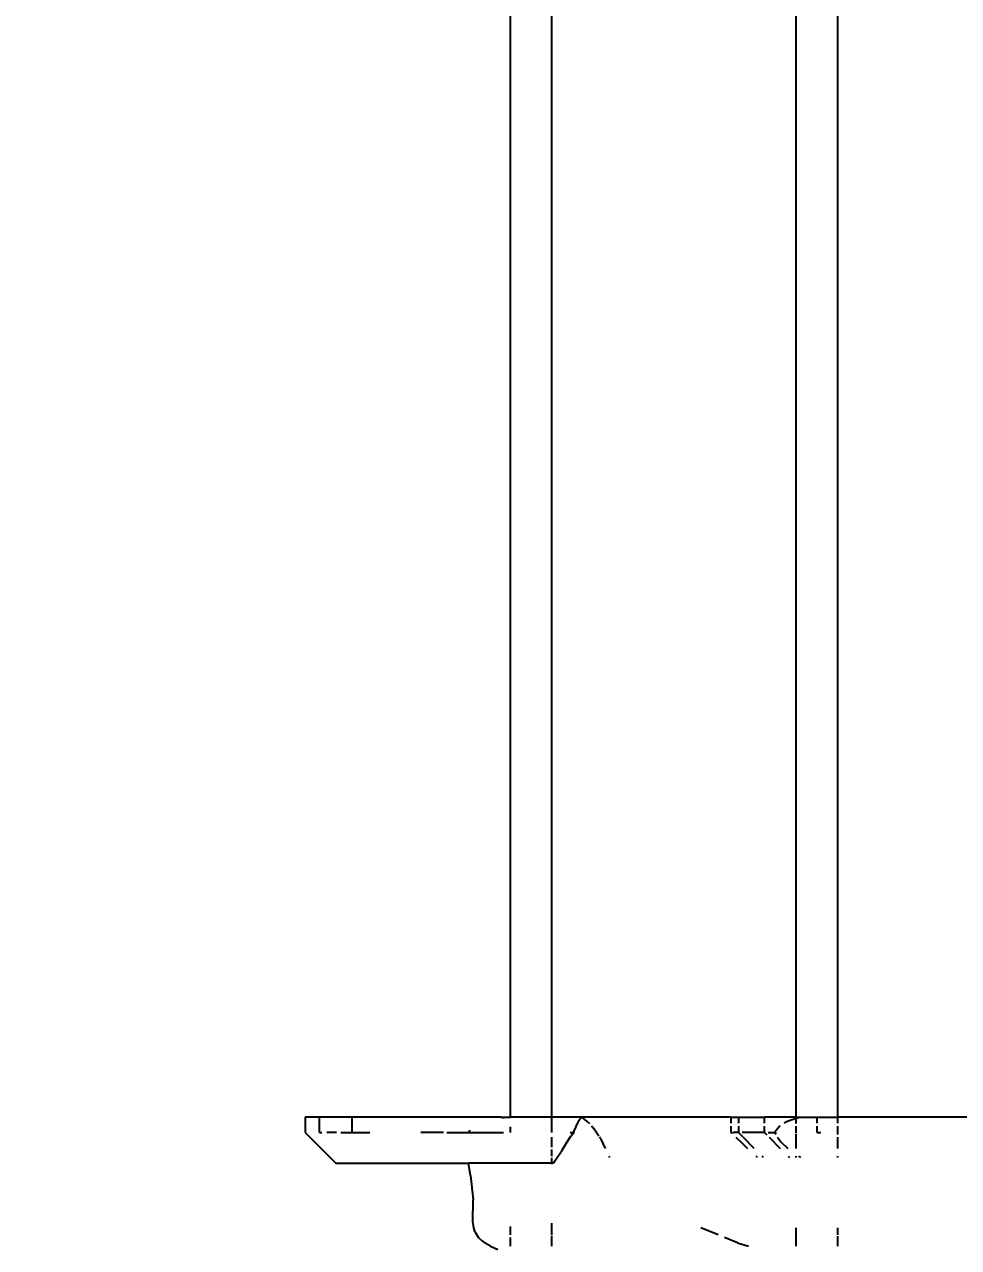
# Model space of a CAD drawing. Header units: inches. Extents: x -52 to 87, y -61 to 47.
# Drawn here: x 65.747 to 68.452, y -26.157 to -22.614 of the extents above; entities that cross this region are included whole.
import ezdxf

# ---------------------------------------------------------------- set-up
doc = ezdxf.new("R2010")
doc.units = ezdxf.units.IN
doc.header["$MEASUREMENT"] = 0
doc.dimstyles.get("Standard").update_dxf_attribs({"dimtxt": 1, "dimasz": 1, "dimexe": 0.18, "dimexo": 0.0625, "dimgap": 0.09, "dimtad": 0, "dimtih": 1, "dimtoh": 1, "dimdec": 1, "dimdsep": 46, "dimlunit": 3, "dimtxsty": 'Standard', "dimblk": 'OBLIQUE', "dimcen": 1, "dimse1": 1, "dimse2": 1, "dimclrd": 1, "dimadec": 0, "dimazin": 0, "dimtfac": 1, "dimtdec": 1, "dimtofl": 0, "dimtmove": 0, "dimatfit": 3, "dimfxl": 1, "dimtolj": 1, "dimtzin": 0, "dimarcsym": 0})

# ---------------------------------------------------------------- blocks, each defined once
blk = doc.blocks.new('_Oblique')
at = {"color": 0, "linetype": 'ByBlock', "lineweight": -2}
blk.add_line((-0.5, -0.5), (0.5, 0.5), dxfattribs=at)
blk = doc.blocks.new('*D6')
at = {"color": 1, "lineweight": -2, "transparency": 16777216}
for p, q in [((2.5723, 46.7915), (37.2384, 46.7915)), ((74.5723, 46.7915), (38.5851, 46.7915))]:
    blk.add_line(p, q, dxfattribs=at)
at = {"layer": 'Defpoints', "color": 0, "transparency": 16777216}
for p in [(74.5723, 46.7915), (2.5723, -45.4684), (74.5723, -45.4684)]:
    blk.add_point(p, dxfattribs=at)
at = {"color": 1, "lineweight": -2, "transparency": 16777216, "rotation": 180}
blk.add_blockref('_Oblique', (2.5723, 46.7915), dxfattribs=at)
at = {"color": 1, "lineweight": -2, "transparency": 16777216}
blk.add_blockref('_Oblique', (74.5723, 46.7915), dxfattribs=at)
at = {"color": 0, "transparency": 16777216, "insert": (37.9117, 46.7915), "char_height": 1, "attachment_point": 5}
blk.add_mtext("\\A1;6'", dxfattribs=at)

msp = doc.modelspace()

# ---------------------------------------------------------------- linework, layer by layer
for p, q in [((67.1528, -8.2286), (67.1528, -25.779)), ((67.2732, -8.2663), (67.2732, -25.779)), ((67.9804, -8.2703), (67.9804, -25.779)), ((68.1009, -8.2703), (68.1009, -25.779)), ((66.5597, -25.779), (66.5593, -25.8236)), ((66.6006, -25.779), (66.5597, -25.779)), ((66.6006, -25.8236), (66.6006, -25.779)), ((66.6961, -25.779), (66.6006, -25.779)), ((66.6959, -25.8236), (66.6961, -25.779)), ((67.1258, -25.779), (66.6961, -25.779)), ((67.1328, -25.7809), (67.1258, -25.779)), ((67.1258, -25.779), (67.1379, -25.779)), ((67.1328, -25.7809), (67.1379, -25.779)), ((67.1379, -25.779), (67.1528, -25.779)), ((67.2732, -25.779), (67.1528, -25.779)), ((67.2732, -25.779), (67.2732, -25.8236)), ((67.3605, -25.779), (67.2732, -25.779)), ((67.3551, -25.7856), (67.3499, -25.7931)), ((67.3581, -25.7818), (67.3551, -25.7856)), ((67.3605, -25.779), (67.3581, -25.7818)), ((67.3787, -25.7938), (67.3605, -25.779)), ((67.7923, -25.779), (67.3605, -25.779)), ((67.7923, -25.779), (67.7923, -25.7969)), ((67.7923, -25.779), (67.814, -25.779)), ((67.814, -25.779), (67.814, -25.7969)), ((67.814, -25.779), (67.8893, -25.779)), ((67.8893, -25.7969), (67.8893, -25.779)), ((67.9804, -25.779), (67.8893, -25.779)), ((67.9723, -25.7856), (67.9535, -25.7931)), ((67.9804, -25.7834), (67.9723, -25.7856)), ((67.9804, -25.779), (67.9804, -25.7834)), ((67.9804, -25.779), (67.9928, -25.779)), ((67.9865, -25.7818), (67.9804, -25.7834)), ((67.9804, -25.7834), (67.9804, -25.7976)), ((67.9928, -25.779), (67.9865, -25.7818)), ((67.9928, -25.779), (68.042, -25.779)), ((68.042, -25.7969), (68.042, -25.779)), ((68.042, -25.779), (68.1009, -25.779)), ((68.1009, -25.779), (68.1009, -25.7969)), ((68.5798, -25.779), (68.1009, -25.779)), ((66.5593, -25.8236), (66.6483, -25.9127)), ((66.6006, -25.8236), (66.6079, -25.8236)), ((66.6506, -25.8236), (66.6222, -25.8236)), ((66.6625, -25.8236), (66.6959, -25.8236)), ((66.6959, -25.8236), (66.7469, -25.8236)), ((66.96, -25.8236), (66.8945, -25.8236)), ((66.9693, -25.8236), (67.0338, -25.8236)), ((67.0338, -25.8236), (67.0372, -25.8167)), ((67.0338, -25.8236), (67.1338, -25.8236)), ((67.1528, -25.807), (67.1528, -25.8236)), ((67.3269, -25.8236), (67.3373, -25.8236)), ((67.3293, -25.8344), (67.3373, -25.8236)), ((67.3378, -25.8217), (67.3373, -25.8236)), ((67.3378, -25.8217), (67.3401, -25.8139)), ((67.3429, -25.8066), (67.3401, -25.8139)), ((67.3461, -25.7998), (67.3429, -25.8066)), ((67.3499, -25.7931), (67.3461, -25.7998)), ((67.3787, -25.7938), (67.3826, -25.798)), ((67.3883, -25.8044), (67.3945, -25.8112)), ((67.4101, -25.8348), (67.3945, -25.8112)), ((67.7923, -25.8054), (67.7923, -25.8236)), ((67.7923, -25.8236), (67.7935, -25.8247)), ((67.7935, -25.8247), (67.7986, -25.8236)), ((67.8118, -25.8236), (67.7986, -25.8236)), ((67.814, -25.8054), (67.814, -25.8236)), ((67.8265, -25.836), (67.814, -25.8236)), ((67.886, -25.8236), (67.8255, -25.8236)), ((67.8879, -25.8236), (67.8893, -25.8236)), ((67.8893, -25.8236), (67.8893, -25.8054)), ((67.8893, -25.8236), (67.8966, -25.8309)), ((67.9002, -25.8236), (67.9198, -25.8236)), ((67.9209, -25.8217), (67.9198, -25.8236)), ((67.9198, -25.8236), (67.9225, -25.829)), ((67.9262, -25.8139), (67.9209, -25.8217)), ((67.9331, -25.8066), (67.9262, -25.8139)), ((67.9347, -25.8054), (67.9331, -25.8066)), ((67.9535, -25.7931), (67.9468, -25.7969)), ((67.9804, -25.8054), (67.9804, -25.8248)), ((68.042, -25.8236), (68.042, -25.8054)), ((68.042, -25.8236), (68.0527, -25.8236)), ((68.1009, -25.8054), (68.1009, -25.8292)), ((67.2732, -25.8375), (67.2732, -25.8661)), ((67.3035, -25.8753), (67.3183, -25.851)), ((67.3183, -25.851), (67.3293, -25.8344)), ((67.4143, -25.8412), (67.4119, -25.8375)), ((67.4143, -25.8412), (67.4279, -25.8696)), ((67.8066, -25.8373), (67.8256, -25.8557)), ((67.8256, -25.8557), (67.8407, -25.8696)), ((67.8601, -25.8696), (67.8279, -25.8375)), ((67.9032, -25.8375), (67.9353, -25.8696)), ((67.9274, -25.8375), (67.9373, -25.851)), ((67.9373, -25.851), (67.9571, -25.8696)), ((67.9804, -25.8277), (67.9804, -25.8696)), ((68.1009, -25.8375), (68.1009, -25.8696)), ((67.2732, -25.8728), (67.2732, -25.8919)), ((67.282, -25.9078), (67.3035, -25.8753)), ((67.4388, -25.8925), (67.4406, -25.8963)), ((67.8695, -25.8963), (67.8654, -25.8925)), ((67.8868, -25.8963), (67.8831, -25.8925)), ((67.9582, -25.8925), (67.9619, -25.8963)), ((67.9804, -25.8925), (67.9804, -25.8963)), ((67.9886, -25.8925), (67.9941, -25.8962)), ((68.1009, -25.8925), (68.1009, -25.8963)), ((66.6483, -25.9127), (67.0328, -25.9127)), ((67.0385, -25.9479), (67.0328, -25.9127)), ((67.2732, -25.9127), (67.0328, -25.9127)), ((67.2732, -25.8973), (67.2732, -25.9127)), ((67.2732, -25.9127), (67.2732, -25.9151)), ((67.2787, -25.9127), (67.2732, -25.9127)), ((67.282, -25.9078), (67.2787, -25.9127)), ((67.0385, -25.9479), (67.0456, -26.0189)), ((67.0454, -26.0819), (67.0456, -26.0189)), ((67.0481, -26.1002), (67.0454, -26.0819)), ((67.0519, -26.1122), (67.0481, -26.1002)), ((67.1528, -26.096), (67.1528, -26.1206)), ((67.2732, -26.0859), (67.2732, -26.1206)), ((67.7555, -26.1206), (67.7054, -26.1002)), ((67.9804, -26.1002), (67.9804, -26.1531)), ((68.1009, -26.1002), (68.1009, -26.1206)), ((67.0519, -26.1122), (67.0562, -26.1206)), ((67.0615, -26.128), (67.0562, -26.1206)), ((67.0693, -26.1358), (67.0615, -26.128)), ((67.0693, -26.1358), (67.0808, -26.1443)), ((67.0967, -26.1531), (67.0808, -26.1443)), ((67.1528, -26.1277), (67.1528, -26.1531)), ((67.2732, -26.1232), (67.2732, -26.1531)), ((67.8115, -26.1435), (67.7735, -26.128)), ((67.8115, -26.1435), (67.8436, -26.1531)), ((68.1009, -26.1239), (68.1009, -26.1531)), ((67.0967, -26.1531), (67.1179, -26.1622))]:
    msp.add_line(p, q)

# ---------------------------------------------------------------- dimensions: what is measured, and where the dimension line sits
dim = msp.add_linear_dim(base=(74.5723, 46.7915), p1=(2.5723, -45.4684), p2=(74.5723, -45.4684), dimstyle='Standard')
dim.commit()
dim.dimension.update_dxf_attribs({"geometry": '*D6', "text_midpoint": (37.9117, 46.7915), "dimtype": 160})

doc.saveas('drawing.dxf')
